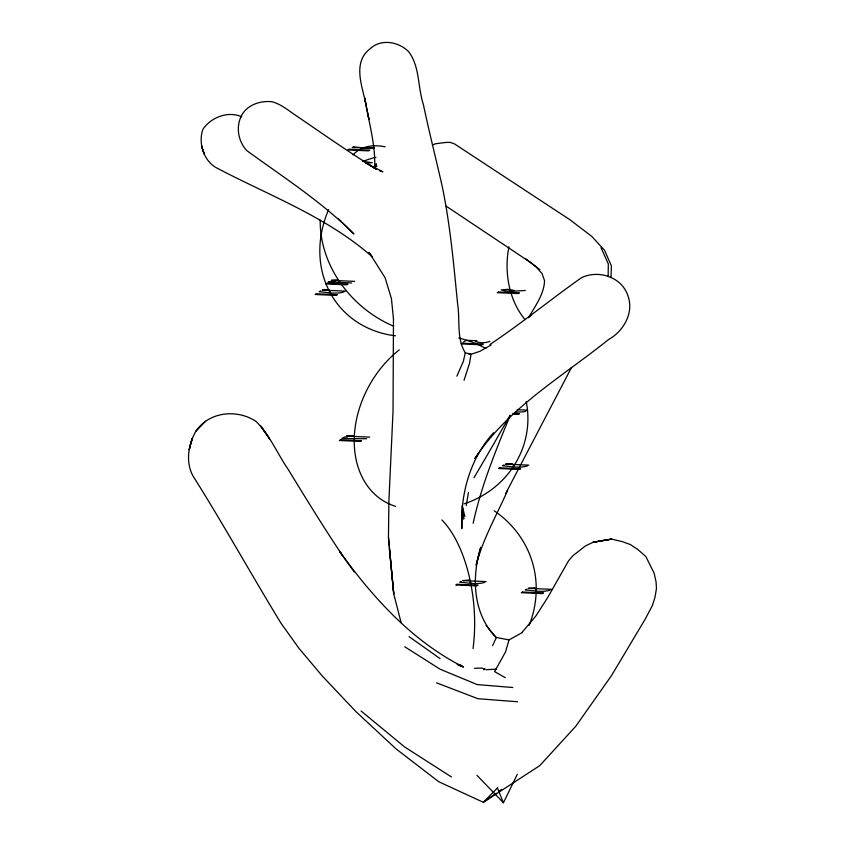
<?xml version="1.0" encoding="UTF-8"?>
<svg xmlns="http://www.w3.org/2000/svg" width="845" height="845" viewBox="0 0 845 845"><rect width="100%" height="100%" fill="white"/><g stroke="black" fill="none" stroke-linecap="round" stroke-linejoin="round"><path stroke-width="1.27" d="M401.079 622.607L393.738 593.824L388.457 537.357L388.901 500.916L393.031 411.314L393.474 319.093L391.425 298.581L385.056 277.688L369.075 252.391L372.244 256.838C327.427 217.186 270.305 196.04 217.873 168.546C203.93 161.934 198.015 143.555 202.832 129.422C210.796 117.328 228.171 110.621 241.723 116.842M608.157 276.6L608.315 263.925L601.017 247.68M610.977 277.614L611.4 265.911L604.545 250.289L591.69 236.325L570.037 219.806L454.483 143.882L450.174 142.382L446.139 142.425L435.471 143.756L432.386 145.087M374.705 167.394C375.518 143.935 368.515 120.941 364.67 97.935L368.969 119.42L367.902 114.075M466.26 505.511L468.468 492.572M365.727 103.196C362.009 85.81 352.428 62.086 370.121 48.767C381.032 38.447 398.734 41.648 408.642 51.693C420.007 66.512 417.62 87.204 423.345 104.336C429.091 131.873 436.083 159.113 442.252 186.555C450.332 225.435 453.754 265.055 457.673 304.517C460.145 320.392 456.416 338.581 465.278 352.777L463.356 361.354L456.87 376.152M473.147 523.308C481.196 485.938 495.783 450.438 510.295 415.212M476.274 564.418L480.773 547.243C471.373 577.304 472.915 614.283 496.279 637.648L492.624 645.612M476.084 565.495C482.78 539.068 496.68 515.228 507.602 490.427M375.275 167.416L376.331 163.782L373.881 167.838M464.042 380.282L469.524 363.35L471.024 354.266L479.886 351.33L491.125 344.992M522.252 632.578L508.986 639.918L505.542 651.907L494.589 671.617L505.289 677.679M493.564 432.735C469.968 458.719 460.335 494.082 461.824 528.653L462.342 506.303L463.736 519.073L462.743 513.992M476.96 775.33L503.43 802.75L517.298 774.358M354.224 571.864L339.785 551.711L342.151 554.975C323.318 526.868 305.679 498.001 288.029 469.155C277.255 453.438 269.756 434.953 256.046 421.444C237.107 408.79 208.968 411.557 195.829 431.33C187.484 445.811 185.023 465.415 195.301 479.622C224.844 526.826 251.905 575.529 280.878 623.05L298.908 648.263L322.473 676.232L356.03 711.712L395.978 748.828L438.724 781.72L483.34 802.296L539.733 765.665L575.709 726.341L611.41 675.746L645.179 619.184L652.287 605.749L654.991 597.352L656.47 588.384L656.047 581.804L654.167 573.259L645.812 556.485L637.943 549.588L630.296 544.518L622.195 541.592L611.579 539.11L593.105 542.247L585.437 545.944L572.931 555.672L568.484 560.89L547.803 597.404L535.878 615.963L522.263 632.092M571.547 367.427L505.532 493.797M528.463 317.773C535.065 306.122 543.948 294.673 544.571 280.804L542.089 273.632L535.91 266.661L525.939 258.961M477.974 453.997L474.816 458.634C508.172 407.808 562.094 376.817 608.611 339.51C623.768 331.145 634.394 312.228 627.74 295.201C621.339 276.737 598.271 269.576 581.413 277.751C550.591 299.489 521.386 323.529 489.973 344.454M529.72 316.886L531.167 314.794M205.536 421.254L195.829 431.33M497.747 787.656L483.34 802.296L496.216 793.18M499.437 790.909L501.581 789.388M320.667 290.912L319.146 291.715C327.247 292.307 335.983 294.461 344.01 291.916M329.529 292.159L330.279 291.757M512.651 291.25L514.172 290.458L507.898 289.328L501.201 289.898L504.866 290.912L512.651 291.25L525.305 290.5M463.535 341.919L466.567 340.324L476.939 340.767L475.429 341.57C480.013 343.133 485.484 343.218 489.91 341.327M526.065 410.966L524.544 411.758L515.249 412.223M503.979 464.93L502.458 465.722C510.57 466.313 519.295 468.468 527.322 465.933M512.841 466.165L513.591 465.764M461.286 581.392L459.764 582.184C467.876 582.775 476.601 584.93 484.629 582.395M470.147 582.638L470.908 582.237M526.805 589.123L525.294 589.926C533.396 590.518 542.131 592.662 550.158 590.127M535.667 590.37L536.427 589.968M483.731 669.874L485.241 669.071L481.565 668.057L474.51 668.321M373.469 167.257L376.997 166.201M365.526 163.275L372.222 162.705L363.361 161.458M337.979 279.79L331.272 280.36L354.615 281.364M334.947 281.385L328.24 281.955L351.583 282.959M328.885 289.55L322.177 290.12L345.531 291.124M353.073 435.566L346.365 436.136L369.719 437.14M512.197 463.556L505.49 464.127L528.843 465.13M469.503 580.019L462.796 580.599L486.15 581.603M535.022 587.75L528.326 588.331L551.669 589.335M486.255 669.715L496.374 669.124M469.028 354.319L471.024 354.266L465.278 352.777M366.688 438.735L341.824 438.523L344.855 436.939L347.443 437.045M517.203 409.719L527.576 410.163M512.894 413.48L519.421 413.754L518.133 414.43L512.904 414.208M517.467 701.751L477.932 698.72L436.633 682.866M458.254 665.332L462.014 665.649L457.166 664.381M512.799 687.513L477.203 684.577L440.129 669.219L404.702 646.731M486.139 625.49L496.11 637.405L508.986 639.918M379.901 170.944L382.901 171.82L366.244 163.169L376.511 169.306C349.249 152.417 323.022 133.954 296.51 115.923C288.599 110.653 281.205 104.093 271.784 101.706C259.616 100.439 245.61 105.403 240.677 117.434C235.903 128.324 238.639 141.844 246.677 150.516C283.265 177.175 321.787 201.807 353.939 233.991L338.465 218.813M459.86 665.86L463.578 667.054C412.392 641.439 372.835 597.563 339.785 551.711M451.462 776.977L404.649 746.98L361.1 711.025M446.181 206.159L530.259 262.299L539.86 269.703M409.064 636.665L440.118 658.635M497.451 788.163L503.43 802.75M462.204 505.49L464.866 516.57M389.365 548.954L393.738 593.824L388.457 537.357M524.977 319.558A83.908 67.811 -77 0 1 508.891 246.772M509.81 415.74A95.886 2.07 -60.4 0 1 473.96 477.7M362.917 161.416A109.216 82.081 17 0 1 375.951 157.254M393.664 326.244A107.97 92.242 39.3 0 1 320.213 220.07M353.115 154.857A108.572 52.992 52.8 0 1 385.162 146.798M395.502 335.824A107.896 93.383 -40.4 0 1 328.599 209.655M526.213 401.533A96.467 91.26 5.4 0 1 464.137 503.852M458.814 338.053A108.477 98.675 -6.7 0 1 485.812 348.446M395.492 506.366A94.122 70.864 -60.8 0 1 354.256 438.629A94.122 70.864 -60.8 0 1 399.294 349.83M494.198 510.792A118.553 104.273 -18.2 0 1 529.181 625.279M441.903 519.95A102.308 49.654 85.1 0 1 473.031 648.58M191.889 439.611L189.227 449.593L192.237 438.418L191.889 439.611M348.996 149.269L347.707 149.945L368.61 150.843L369.888 150.167L348.996 149.269M353.537 146.882L352.249 147.558L374.441 147.78L373.152 148.456L364.977 148.107L353.537 146.882M327.078 283.265L325.79 283.941L346.693 284.839L347.971 284.163L327.078 283.265M316.463 293.817L315.185 294.493L336.078 295.391L337.366 294.715L316.463 293.817M498.518 292L497.23 292.676L518.133 293.574L519.421 292.898L498.518 292M462.373 343.218L461.085 343.894L481.988 344.802L483.266 344.126L462.373 343.218M340.662 439.833L339.373 440.509L360.276 441.407L361.554 440.731L340.662 439.833M499.786 467.824L498.497 468.5L519.39 469.397L520.678 468.721L499.786 467.824M457.092 584.296L455.804 584.972L476.707 585.87L477.985 585.194L457.092 584.296M522.611 592.028L521.323 592.704L542.226 593.602L543.515 592.926L522.611 592.028M611.579 539.11L593.105 542.247L611.579 539.11M264.295 431.13L260.83 426.091L269.587 438.819L264.295 431.13M204.384 154.308L201.501 145.773L204.384 154.308"/></g></svg>
